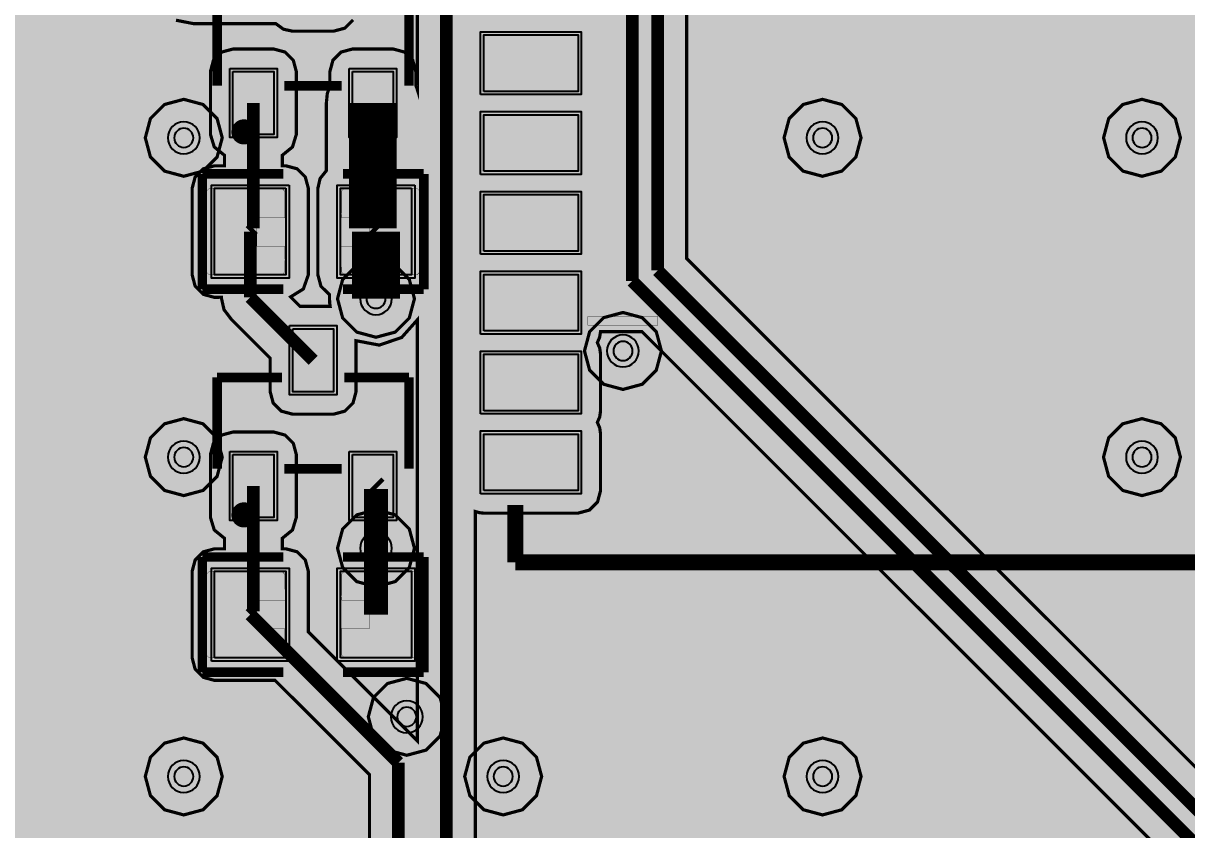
# Model space of a CAD drawing. Header units: millimetres. Extents: x -61 to 56, y -72 to 70.
# Drawn here: x -21.71 to -3.21, y 28.45 to 41.28 of the extents above; entities that cross this region are included whole.
import ezdxf

# ---------------------------------------------------------------- set-up
doc = ezdxf.new("R2010")
doc.units = ezdxf.units.MM
doc.header["$MEASUREMENT"] = 0
for name, color, linetype, true_color in [('02GND', 7, 'Continuous', 0x999966), ('03POWER', 7, 'Continuous', 0x008000), ('Bottom-Layer', 7, 'Continuous', 0x0000ff), ('Document-Layer', 7, 'Continuous', 0xffffff), ('Hole-Layer', 7, 'Continuous', 0x222222), ('Multi-Layer', 7, 'Continuous', 0xc0c0c0), ('Top-Layer', 7, 'Continuous', 0xff0000), ('Top-Paste-Mask-Layer', 7, 'Continuous', 0x808080), ('Top-Silkscreen-Layer', 7, 'Continuous', 0xffcc00), ('Top-Solder-Mask-Layer', 7, 'Continuous', 0x800080)]:
    doc.layers.add(name, color=color, linetype=linetype, true_color=true_color)

msp = doc.modelspace()

# ---------------------------------------------------------------- hatches: boundary and pattern name
at = {"layer": '02GND'}
for points in [[(-49.642, 52.153), (49.642, 52.153), (49.642, -62.142), (-49.642, -62.142)], [(-16.717, 36.898), (-16.635, 36.592), (-16.411, 36.367), (-16.105, 36.285), (-15.799, 36.367), (-15.575, 36.592), (-15.493, 36.898), (-15.575, 37.204), (-15.799, 37.428), (-16.105, 37.51), (-16.411, 37.428), (-16.635, 37.204)]]:
    msp.add_hatch(color=256, dxfattribs=at).paths.add_polyline_path(points)
at = {"layer": '03POWER'}
for points in [[(48.499, -56.042), (48.581, -56.348), (48.806, -56.572), (49.112, -56.654), (49.418, -56.571), (49.642, -56.346), (49.642, -62.142), (44.192, -62.142), (44.393, -61.957), (44.493, -61.703), (44.472, -61.43), (45.189, -61.704), (45.95, -61.804), (46.713, -61.727), (47.438, -61.475), (48.085, -61.064), (48.62, -60.514), (49.014, -59.855), (49.245, -59.123), (49.302, -58.358), (49.18, -57.601), (48.887, -56.892), (48.438, -56.269), (47.858, -55.767), (47.177, -55.412), (46.434, -55.224), (45.666, -55.212), (44.917, -55.378), (44.226, -55.712), (43.631, -56.196), (43.164, -56.805), (42.849, -57.504), (42.704, -58.258), (42.737, -59.024), (42.946, -59.763), (43.32, -60.433), (43.838, -60.999), (-43.362, -60.999), (-43.621, -61.056), (-43.831, -61.218), (-43.953, -61.453), (-43.964, -61.718), (-43.863, -61.963), (-43.667, -62.142), (-49.642, -62.142), (-49.642, -56.582), (-49.433, -56.797), (-49.148, -56.888), (-48.853, -56.832), (-49.162, -57.541), (-49.298, -58.303), (-49.253, -59.075), (-49.03, -59.816), (-48.641, -60.484), (-48.107, -61.044), (-47.458, -61.464), (-46.728, -61.722), (-45.959, -61.803), (-45.192, -61.703), (-44.469, -61.428), (-43.83, -60.992), (-43.31, -60.419), (-42.937, -59.741), (-42.732, -58.995), (-42.707, -58.222), (-42.861, -57.464), (-43.188, -56.763), (-43.668, -56.157), (-44.277, -55.679), (-44.979, -55.356), (-45.738, -55.205), (-46.511, -55.234), (-47.256, -55.443), (-47.932, -55.818), (-48.502, -56.341), (-48.5, -56.309), (-48.499, -56.277), (-48.499, 51.315), (-19.403, 51.315), (-19.629, 51.144), (-19.755, 50.889), (-19.751, 50.604), (-19.619, 50.352), (-19.388, 50.187), (-19.658, 49.977), (-19.773, 49.655), (-19.698, 49.322), (-19.455, 49.081), (-19.684, 48.858), (-19.769, 48.551), (-19.689, 48.242), (-19.463, 48.016), (-19.155, 47.934), (-18.847, 48.018), (-18.624, 48.246), (-18.545, 48.556), (-18.633, 48.863), (-18.864, 49.083), (-18.625, 49.324), (-18.551, 49.655), (-18.665, 49.975), (-18.931, 50.185), (-18.698, 50.349), (-18.565, 50.601), (-18.56, 50.887), (-18.685, 51.143), (-18.912, 51.315), (48.426, 51.315), (48.499, 51.242)], [(-19.774, 39.458), (-19.692, 39.152), (-19.468, 38.928), (-19.162, 38.846), (-18.856, 38.928), (-18.632, 39.152), (-18.55, 39.458), (-18.632, 39.764), (-18.856, 39.988), (-19.162, 40.07), (-19.468, 39.988), (-19.692, 39.764)], [(-9.614, 39.458), (-9.532, 39.152), (-9.308, 38.928), (-9.002, 38.846), (-8.696, 38.928), (-8.472, 39.152), (-8.39, 39.458), (-8.472, 39.764), (-8.696, 39.988), (-9.002, 40.07), (-9.308, 39.988), (-9.532, 39.764)], [(-4.534, 39.458), (-4.452, 39.152), (-4.228, 38.928), (-3.922, 38.846), (-3.616, 38.928), (-3.392, 39.152), (-3.31, 39.458), (-3.392, 39.764), (-3.616, 39.988), (-3.922, 40.07), (-4.228, 39.988), (-4.452, 39.764)], [(-12.789, 36.067), (-12.707, 35.761), (-12.483, 35.537), (-12.177, 35.455), (-11.871, 35.537), (-11.647, 35.761), (-11.565, 36.067), (-11.647, 36.373), (-11.871, 36.597), (-12.177, 36.679), (-12.483, 36.597), (-12.707, 36.373)], [(-19.774, 34.378), (-19.692, 34.072), (-19.468, 33.848), (-19.162, 33.766), (-18.856, 33.848), (-18.632, 34.072), (-18.55, 34.378), (-18.632, 34.684), (-18.856, 34.908), (-19.162, 34.99), (-19.468, 34.908), (-19.692, 34.684)], [(-4.534, 34.378), (-4.452, 34.072), (-4.228, 33.848), (-3.922, 33.766), (-3.616, 33.848), (-3.392, 34.072), (-3.31, 34.378), (-3.392, 34.684), (-3.616, 34.908), (-3.922, 34.99), (-4.228, 34.908), (-4.452, 34.684)], [(-16.717, 32.928), (-16.635, 32.622), (-16.411, 32.398), (-16.105, 32.316), (-15.799, 32.398), (-15.575, 32.622), (-15.493, 32.928), (-15.575, 33.235), (-15.799, 33.459), (-16.105, 33.541), (-16.411, 33.459), (-16.635, 33.235)], [(-16.227, 30.247), (-16.145, 29.941), (-15.921, 29.717), (-15.615, 29.635), (-15.309, 29.717), (-15.085, 29.941), (-15.003, 30.247), (-15.085, 30.553), (-15.309, 30.777), (-15.615, 30.859), (-15.921, 30.777), (-16.145, 30.553)], [(-19.774, 29.298), (-19.692, 28.992), (-19.468, 28.768), (-19.162, 28.686), (-18.856, 28.768), (-18.632, 28.992), (-18.55, 29.298), (-18.632, 29.604), (-18.856, 29.828), (-19.162, 29.91), (-19.468, 29.828), (-19.692, 29.604)], [(-14.694, 29.298), (-14.612, 28.992), (-14.388, 28.768), (-14.082, 28.686), (-13.776, 28.768), (-13.552, 28.992), (-13.47, 29.298), (-13.552, 29.604), (-13.776, 29.828), (-14.082, 29.91), (-14.388, 29.828), (-14.612, 29.604)], [(-9.614, 29.298), (-9.532, 28.992), (-9.308, 28.768), (-9.002, 28.686), (-8.696, 28.768), (-8.472, 28.992), (-8.39, 29.298), (-8.472, 29.604), (-8.696, 29.828), (-9.002, 29.91), (-9.308, 29.828), (-9.532, 29.604)]]:
    msp.add_hatch(color=256, dxfattribs=at).paths.add_polyline_path(points)
at = {"layer": 'Bottom-Layer'}
for points in [[(-49.642, -62.142), (-49.642, 52.153), (49.642, 52.153), (49.642, -62.142)], [(-16.717, 36.898), (-16.635, 36.592), (-16.411, 36.367), (-16.105, 36.285), (-15.799, 36.367), (-15.575, 36.592), (-15.493, 36.898), (-15.575, 37.204), (-15.799, 37.428), (-16.105, 37.51), (-16.411, 37.428), (-16.635, 37.204)]]:
    msp.add_hatch(color=256, dxfattribs=at).paths.add_polyline_path(points)
at = {"layer": 'Top-Layer'}
for points in [[(-49.642, -62.142), (-49.642, 52.153), (49.642, 52.153), (49.642, -62.142)], [(-10.076, -1.599), (-9.847, -1.77), (-9.566, -1.819), (-9.293, -1.734), (-9.293, -1.786), (-9.424, -2.031), (-9.434, -2.308), (-9.32, -2.561), (-9.611, -2.639), (-9.829, -2.847), (-9.922, -3.134), (-11.2, -4.412), (-41.233, -4.412), (-41.408, -4.447), (-41.558, -4.546), (-43.465, -6.453), (-44.427, -6.453), (-44.606, -6.501), (-44.738, -6.632), (-44.785, -6.812), (-44.785, -7.774), (-44.933, -7.921), (-45.044, -7.682), (-45.29, -7.584), (-45.535, -7.584), (-45.535, -7.443), (-45.429, -7.443), (-45.25, -7.395), (-45.119, -7.264), (-45.071, -7.085), (-45.071, -5.708), (-45.119, -5.528), (-45.25, -5.397), (-45.429, -5.349), (-46.561, -5.349), (-46.74, -5.397), (-46.872, -5.528), (-46.92, -5.708), (-46.92, -7.085), (-46.872, -7.264), (-46.74, -7.395), (-46.561, -7.443), (-46.455, -7.443), (-46.455, -7.584), (-46.7, -7.584), (-46.879, -7.632), (-47.01, -7.763), (-47.058, -7.942), (-47.058, -9.292), (-47.01, -9.471), (-46.879, -9.602), (-46.7, -9.65), (-45.29, -9.65), (-45.111, -9.602), (-44.98, -9.471), (-44.932, -9.292), (-44.932, -9.074), (-44.781, -9.032), (-44.653, -8.942), (-44.258, -8.547), (-43.295, -8.547), (-43.116, -8.499), (-42.985, -8.368), (-42.937, -8.189), (-42.937, -7.226), (-42.785, -7.075), (-42.785, -8.189), (-42.738, -8.368), (-42.606, -8.499), (-42.427, -8.547), (-41.295, -8.547), (-41.116, -8.499), (-40.985, -8.368), (-40.937, -8.189), (-40.937, -8.111), (-40.612, -8.044), (-40.369, -7.819), (-40.28, -7.5), (-40.369, -7.181), (-40.612, -6.956), (-40.937, -6.89), (-40.937, -6.812), (-40.985, -6.632), (-41.116, -6.501), (-41.295, -6.453), (-42.164, -6.453), (-41.042, -5.331), (-37.481, -5.331), (-37.557, -5.447), (-37.584, -5.582), (-37.584, -6.982), (-37.536, -7.161), (-37.405, -7.292), (-37.226, -7.34), (-36.226, -7.34), (-36.047, -7.292), (-35.916, -7.161), (-35.868, -6.982), (-35.868, -6.767), (-35.538, -6.767), (-35.538, -6.985), (-35.49, -7.164), (-35.359, -7.295), (-35.18, -7.343), (-34.048, -7.343), (-33.98, -7.336), (-33.915, -7.317), (-33.313, -7.317), (-33.248, -7.336), (-33.18, -7.343), (-32.048, -7.343), (-31.869, -7.295), (-31.738, -7.164), (-31.69, -6.985), (-31.69, -6.781), (-10.417, -6.781), (-10.231, -6.744), (-10.074, -6.639), (-7.42, -3.985), (-7.315, -3.828), (-7.278, -3.642), (-7.278, 3.726), (-7.162, 3.983), (-7.173, 4.265), (-7.31, 4.512), (-7.543, 4.671), (-7.823, 4.709), (-8.089, 4.617), (-8.287, 4.416), (-8.373, 4.147), (-8.373, 14.463), (-8.408, 14.639), (-8.508, 14.788), (-14.526, 20.806), (-14.526, 33.513), (-14.46, 33.494), (-14.391, 33.487), (-12.891, 33.487), (-12.712, 33.535), (-12.581, 33.666), (-12.533, 33.845), (-12.533, 34.745), (-12.546, 34.841), (-12.584, 34.93), (-12.546, 35.019), (-12.533, 35.115), (-12.533, 36.015), (-12.546, 36.111), (-12.584, 36.2), (-12.548, 36.284), (-12.533, 36.374), (-11.874, 36.374), (5.225, 19.275), (5.225, -1.123), (5.092, -1.375), (5.087, -1.66), (5.211, -1.916), (5.438, -2.088), (5.718, -2.138), (5.991, -2.057), (6.198, -1.861), (6.293, -1.593), (6.605, -1.571), (6.865, -1.399), (7.007, -1.12), (6.992, -0.808), (6.826, -0.544), (6.551, -0.396), (6.551, 10.449), (6.813, 10.37), (7.083, 10.413), (7.083, -4.181), (6.942, -4.465), (6.963, -4.781), (7.138, -5.045), (7.421, -5.186), (7.737, -5.166), (6.906, -5.997), (6.807, -6.146), (6.772, -6.322), (6.772, -10.718), (6.807, -10.894), (6.906, -11.043), (18.475, -22.612), (18.475, -23.956), (18.434, -23.956), (18.255, -24.004), (18.124, -24.135), (18.076, -24.314), (18.076, -25.714), (18.124, -25.893), (18.255, -26.024), (18.434, -26.072), (19.342, -26.072), (19.546, -26.275), (18.434, -26.275), (18.255, -26.323), (18.124, -26.454), (18.076, -26.634), (18.076, -28.011), (18.087, -28.098), (18.119, -28.181), (17.881, -28.181), (17.913, -28.098), (17.924, -28.011), (17.924, -26.634), (17.876, -26.454), (17.745, -26.323), (17.566, -26.275), (17.382, -26.275), (17.382, -26.069), (17.604, -25.949), (17.692, -25.714), (17.692, -24.314), (17.644, -24.135), (17.513, -24.004), (17.334, -23.956), (16.334, -23.956), (16.155, -24.004), (16.024, -24.135), (15.976, -24.314), (15.976, -25.714), (16.064, -25.949), (16.285, -26.069), (16.285, -26.308), (16.133, -26.44), (16.076, -26.634), (16.076, -28.011), (16.087, -28.098), (16.119, -28.181), (15.425, -28.181), (14.827, -27.583), (14.827, -25.88), (14.89, -25.579), (14.799, -25.285), (14.576, -25.073), (14.279, -24.996), (13.981, -25.073), (13.759, -25.285), (13.667, -25.579), (13.73, -25.88), (13.73, -27.811), (13.772, -28.021), (13.891, -28.199), (14.81, -29.118), (14.988, -29.237), (15.198, -29.278), (18.642, -29.278), (18.852, -29.237), (19.03, -29.118), (19.388, -28.76), (19.507, -28.582), (19.549, -28.372), (19.549, -28.369), (19.566, -28.369), (19.745, -28.321), (19.876, -28.19), (19.924, -28.011), (19.924, -26.654), (20.347, -27.077), (20.347, -28.835), (18.13, -31.052), (14.6, -31.052), (14.424, -31.087), (14.275, -31.187), (13.572, -31.89), (13.472, -32.039), (13.437, -32.215), (13.437, -34.448), (13.465, -34.605), (13.544, -34.743), (13.437, -34.936), (13.399, -35.153), (13.399, -36.365), (13.474, -36.67), (13.683, -36.904), (13.977, -37.013), (14.287, -36.973), (14.544, -36.793), (14.686, -36.514), (14.829, -36.793), (15.085, -36.973), (15.396, -37.013), (15.69, -36.904), (15.898, -36.67), (15.973, -36.365), (15.973, -36.146), (16.052, -35.96), (16.079, -35.759), (16.079, -33.858), (16.068, -33.727), (16.034, -33.599), (16.034, -32.832), (15.947, -32.598), (15.728, -32.478), (15.66, -32.203), (15.496, -31.972), (17.785, -31.972), (17.771, -31.985), (17.672, -32.134), (17.637, -32.31), (17.637, -34.209), (17.536, -34.309), (17.437, -34.458), (17.402, -34.634), (17.402, -34.691), (17.259, -34.903), (17.209, -35.153), (17.209, -36.365), (17.297, -36.692), (17.535, -36.93), (17.861, -37.018), (18.187, -36.93), (18.426, -36.692), (18.513, -36.365), (18.513, -35.732), (18.72, -35.588), (18.794, -35.347), (18.705, -35.112), (18.49, -34.98), (18.447, -34.866), (18.383, -34.763), (18.421, -34.724), (18.521, -34.575), (18.556, -34.399), (18.556, -32.501), (21.538, -29.518), (21.638, -29.369), (21.673, -29.193), (21.673, -26.718), (21.638, -26.542), (21.538, -26.393), (20.148, -25.002), (20.148, -24.209), (20.113, -24.033), (20.013, -23.884), (19.8, -23.672), (19.8, -22.253), (19.765, -22.077), (19.666, -21.928), (8.098, -10.359), (8.098, -6.681), (11.002, -3.776), (11.187, -3.954), (11.436, -4.019), (12.636, -4.019), (12.889, -3.952), (13.075, -3.767), (13.144, -3.515), (13.078, -3.261), (13.144, -3.011), (13.078, -2.761), (13.144, -2.511), (13.078, -2.261), (13.144, -2.011), (13.078, -1.761), (13.144, -1.511), (13.078, -1.261), (13.138, -1.089), (13.133, -0.906), (13.468, -0.896), (13.747, -0.712), (13.888, -0.408), (13.847, -0.075), (13.638, 0.186), (13.322, 0.298), (13.306, 0.314), (13.229, 0.376), (13.14, 0.421), (13.135, 0.585), (13.078, 0.739), (13.144, 0.989), (13.078, 1.239), (13.144, 1.489), (13.078, 1.739), (13.132, 1.879), (13.143, 2.029), (14.409, 2.029), (15.532, 0.906), (15.6, 0.662), (15.761, 0.467), (15.987, 0.353), (16.24, 0.341), (16.477, 0.432), (16.656, 0.612), (16.877, 0.407), (17.169, 0.333), (17.461, 0.407), (17.682, 0.612), (17.83, 0.454), (18.023, 0.358), (17.685, 0.02), (17.585, -0.129), (17.55, -0.305), (17.55, -2.769), (17.405, -3.083), (17.452, -3.425), (17.678, -3.687), (18.01, -3.785), (18.342, -3.687), (18.568, -3.425), (18.616, -3.083), (18.47, -2.769), (18.47, -2.713), (18.708, -2.685), (18.918, -2.567), (19.065, -2.377), (19.128, -2.145), (19.098, -1.907), (18.977, -1.699), (18.977, -1.363), (19.164, -1.49), (19.385, -1.542), (20.364, -2.521), (20.295, -2.58), (20.236, -2.649), (20.021, -2.467), (19.748, -2.4), (19.473, -2.463), (19.255, -2.642), (19.141, -2.9), (19.155, -3.181), (19.293, -3.427), (19.526, -3.585), (19.526, -3.733), (19.198, -3.666), (18.884, -3.781), (18.677, -4.044), (18.64, -4.377), (18.356, -4.37), (18.113, -4.517), (17.986, -4.771), (17.889, -4.551), (17.702, -4.401), (17.467, -4.353), (17.236, -4.419), (17.169, -4.387), (17.098, -4.366), (17.011, -4.066), (16.788, -3.848), (16.486, -3.769), (16.185, -3.848), (15.961, -4.066), (15.874, -4.366), (15.803, -4.387), (15.736, -4.419), (15.486, -4.353), (15.236, -4.419), (14.986, -4.353), (14.736, -4.419), (14.486, -4.353), (14.236, -4.419), (13.983, -4.353), (13.73, -4.422), (13.545, -4.608), (13.478, -4.861), (13.478, -6.052), (13.401, -6.093), (13.334, -6.149), (13.144, -6.339), (12.061, -6.339), (11.993, -6.346), (11.928, -6.365), (11.832, -6.365), (11.758, -6.395), (11.728, -6.469), (11.728, -6.528), (11.599, -6.412), (11.431, -6.369), (10.081, -6.369), (9.901, -6.417), (9.77, -6.549), (9.722, -6.728), (9.722, -8.138), (9.77, -8.317), (9.901, -8.448), (10.081, -8.496), (11.431, -8.496), (11.599, -8.454), (11.728, -8.337), (11.728, -9.115), (11.709, -9.18), (11.702, -9.248), (11.702, -10.298), (11.709, -10.365), (11.728, -10.43), (11.728, -10.526), (11.758, -10.6), (11.832, -10.63), (11.928, -10.63), (11.993, -10.649), (12.061, -10.656), (13.761, -10.656), (13.828, -10.649), (13.893, -10.63), (13.989, -10.63), (14.063, -10.6), (14.093, -10.526), (14.093, -10.43), (14.112, -10.365), (14.119, -10.298), (14.119, -9.961), (14.439, -9.641), (14.538, -9.492), (14.573, -9.316), (14.573, -8.59), (14.667, -8.496), (15.755, -8.496), (15.84, -8.486), (15.92, -8.456), (16.002, -8.488), (16.089, -8.498), (17.754, -8.498), (17.805, -8.495), (17.856, -8.484), (17.997, -8.409), (18.092, -8.28), (18.224, -8.437), (18.421, -8.496), (19.771, -8.496), (19.95, -8.448), (20.081, -8.317), (20.129, -8.138), (20.129, -7.893), (20.192, -7.893), (20.192, -8.326), (20.228, -8.483), (20.33, -8.608), (20.33, -10.755), (20.36, -10.828), (20.434, -10.859), (22.118, -10.859), (22.183, -10.878), (22.25, -10.884), (23.45, -10.884), (23.517, -10.878), (23.582, -10.859), (23.791, -10.859), (23.865, -10.828), (23.895, -10.755), (23.895, -10.325), (24.026, -10.45), (24.2, -10.496), (25.55, -10.496), (25.729, -10.448), (25.861, -10.317), (25.909, -10.138), (25.909, -8.728), (25.861, -8.549), (25.729, -8.417), (25.55, -8.369), (24.462, -8.369), (24.407, -8.314), (24.407, -6.921), (24.372, -6.745), (24.272, -6.596), (24, -6.325), (23.851, -6.225), (23.675, -6.19), (21.978, -6.19), (21.99, -6.126), (21.994, -6.061), (21.994, -5.96), (22.306, -6.072), (22.63, -6.005), (22.872, -5.78), (22.961, -5.461), (22.872, -5.143), (22.63, -4.917), (22.306, -4.851), (21.994, -4.962), (21.994, -4.861), (21.946, -4.645), (21.81, -4.469), (21.839, -4.231), (21.775, -3.999), (21.626, -3.81), (21.416, -3.693), (21.177, -3.666), (20.946, -3.733), (20.946, -3.585), (21.098, -3.501), (21.22, -3.377), (21.679, -3.836), (21.828, -3.936), (22.004, -3.971), (22.62, -3.971), (22.725, -4.007), (22.836, -4.019), (24.036, -4.019), (24.289, -3.952), (24.475, -3.767), (24.544, -3.515), (24.478, -3.261), (24.544, -3.011), (24.478, -2.761), (24.544, -2.511), (24.478, -2.261), (24.532, -2.121), (24.543, -1.971), (31.482, -1.971), (31.658, -1.936), (31.807, -1.836), (32.544, -1.099), (32.803, -1.023), (33.004, -0.843), (33.108, -0.594), (33.095, -0.324), (32.967, -0.087), (32.749, 0.073), (32.834, 0.158), (32.934, 0.307), (32.969, 0.483), (32.969, 3.59), (33.045, 3.674), (33.105, 3.769), (33.105, 1.337), (33.132, 1.2), (33.21, 1.083), (33.297, 0.997), (33.413, 0.919), (33.55, 0.892), (35.264, 0.892), (35.401, 0.919), (35.517, 0.997), (35.626, 1.106), (35.704, 1.222), (35.731, 1.359), (35.731, 5.826), (35.704, 5.963), (35.626, 6.079), (35.43, 6.275), (35.314, 6.353), (35.177, 6.38), (33.653, 6.38), (33.516, 6.353), (33.399, 6.275), (33.21, 6.086), (33.163, 6.029), (33.13, 5.963), (32.938, 6.22), (32.65, 6.36), (32.329, 6.351), (32.049, 6.194), (31.874, 5.925), (31.705, 6.187), (31.437, 6.345), (31.126, 6.365), (30.839, 6.243), (30.638, 6.005), (30.566, 5.702), (30.566, 4.082), (30.622, 3.814), (30.779, 3.59), (30.779, 1.283), (29.945, 0.449), (29.144, 0.449), (29.225, 0.775), (29.121, 1.095), (28.864, 1.312), (28.531, 1.36), (28.223, 1.226), (28.033, 0.948), (24.543, 0.948), (24.532, 1.098), (24.478, 1.239), (24.544, 1.489), (24.478, 1.739), (24.544, 1.989), (24.478, 2.239), (24.544, 2.489), (24.478, 2.739), (24.544, 2.989), (24.478, 3.239), (24.544, 3.489), (24.478, 3.739), (24.544, 3.992), (24.475, 4.245), (24.289, 4.43), (24.036, 4.497), (22.836, 4.497), (22.725, 4.485), (22.62, 4.449), (21.971, 4.449), (21.885, 4.535), (21.844, 4.718), (21.75, 4.881), (21.929, 5.066), (21.994, 5.315), (21.994, 6.515), (21.982, 6.626), (21.946, 6.732), (21.946, 12.974), (22.056, 13.084), (23.019, 13.084), (23.257, 13.175), (23.374, 13.402), (23.448, 13.396), (23.522, 13.399), (23.64, 13.174), (23.878, 13.084), (25.255, 13.084), (25.434, 13.132), (25.565, 13.263), (25.613, 13.442), (25.613, 14.574), (25.565, 14.753), (25.434, 14.884), (25.255, 14.932), (23.878, 14.932), (23.64, 14.842), (23.522, 14.617), (23.448, 14.62), (23.374, 14.614), (23.257, 14.841), (23.019, 14.932), (21.642, 14.932), (21.508, 14.907), (21.394, 14.833), (20.952, 14.833), (20.739, 14.975), (20.489, 15.025), (19.277, 15.025), (18.973, 14.95), (18.739, 14.741), (18.629, 14.448), (18.669, 14.137), (18.849, 13.881), (19.128, 13.738), (18.849, 13.595), (18.669, 13.339), (18.629, 13.028), (18.739, 12.735), (18.973, 12.526), (19.277, 12.451), (19.885, 12.451), (20.05, 12.286), (20.122, 12.035), (20.291, 11.838), (20.526, 11.728), (20.526, 7.717), (20.372, 7.905), (20.158, 8.018), (19.916, 8.039), (19.685, 7.964), (19.501, 7.806), (19.393, 7.588), (19.356, 7.647), (19.311, 7.699), (18.97, 8.04), (18.874, 8.332), (18.649, 8.54), (18.35, 8.613), (18.054, 8.532), (17.835, 8.317), (17.747, 8.023), (17.814, 7.723), (18.018, 7.493), (17.901, 7.391), (17.814, 7.263), (17.762, 7.118), (17.747, 6.964), (17.742, 6.961), (17.736, 6.958), (17.486, 7.023), (17.236, 6.958), (16.986, 7.023), (16.736, 6.958), (16.486, 7.023), (16.236, 6.958), (16.096, 7.011), (15.946, 7.022), (15.946, 8.439), (15.911, 8.615), (15.811, 8.764), (14.334, 10.241), (14.185, 10.341), (14.009, 10.376), (13.845, 10.376), (13.614, 10.503), (13.35, 10.521), (13.104, 10.427), (12.92, 10.237), (11.548, 10.237), (11.373, 10.192), (11.243, 10.068), (11.19, 9.896), (10.905, 9.918), (10.641, 9.808), (10.456, 9.591), (10.389, 9.313), (10.456, 9.035), (10.641, 8.818), (10.905, 8.709), (11.19, 8.731), (11.243, 8.558), (11.373, 8.434), (11.548, 8.389), (12.925, 8.389), (13.104, 8.437), (13.235, 8.568), (13.283, 8.747), (13.283, 8.853), (13.477, 8.853), (14.526, 7.804), (14.526, 7.022), (14.376, 7.011), (14.236, 6.958), (13.983, 7.023), (13.73, 6.954), (13.545, 6.768), (13.478, 6.515), (13.478, 5.315), (13.545, 5.062), (13.73, 4.876), (13.983, 4.807), (14.236, 4.873), (14.486, 4.807), (14.736, 4.873), (14.986, 4.807), (15.236, 4.873), (15.486, 4.807), (15.736, 4.873), (15.986, 4.807), (16.236, 4.873), (16.445, 4.809), (16.662, 4.838), (16.558, 4.538), (16.619, 4.226), (16.828, 3.987), (17.129, 3.885), (19.339, 1.675), (18.783, 1.118), (18.666, 1.336), (18.473, 1.491), (18.234, 1.556), (15.977, 3.814), (15.828, 3.913), (15.652, 3.948), (13.143, 3.948), (13.089, 4.219), (12.902, 4.422), (12.636, 4.497), (11.436, 4.497), (11.183, 4.43), (10.997, 4.245), (10.928, 3.992), (10.994, 3.739), (10.928, 3.489), (10.994, 3.239), (10.928, 2.989), (10.994, 2.739), (10.928, 2.489), (10.994, 2.239), (10.928, 1.989), (10.994, 1.739), (10.928, 1.489), (10.994, 1.239), (10.928, 0.989), (10.994, 0.739), (10.928, 0.489), (10.994, 0.239), (10.938, 0.09), (10.931, -0.069), (10.825, -0.115), (10.733, -0.186), (10.638, -0.281), (10.346, -0.377), (10.138, -0.603), (10.065, -0.902), (9.817, -0.907), (9.592, -1.009), (9.592, 43.545), (9.557, 43.721), (9.457, 43.87), (6.007, 47.32), (5.858, 47.42), (5.682, 47.455), (4.967, 47.455), (4.953, 47.546), (4.916, 47.63), (4.954, 47.719), (4.967, 47.815), (4.967, 48.715), (4.954, 48.811), (4.916, 48.9), (4.954, 48.989), (4.967, 49.085), (4.967, 49.985), (4.919, 50.164), (4.788, 50.295), (4.609, 50.343), (3.109, 50.343), (2.93, 50.295), (2.799, 50.164), (2.751, 49.985), (2.751, 49.085), (2.764, 48.989), (2.802, 48.9), (2.764, 48.811), (2.751, 48.715), (2.751, 47.815), (2.764, 47.719), (2.802, 47.63), (2.764, 47.541), (2.751, 47.445), (2.751, 46.545), (2.764, 46.449), (2.802, 46.36), (2.764, 46.271), (2.751, 46.175), (2.751, 45.275), (2.764, 45.179), (2.802, 45.09), (2.764, 45.001), (2.751, 44.905), (2.751, 44.005), (2.764, 43.909), (2.802, 43.82), (2.764, 43.731), (2.751, 43.635), (2.751, 42.735), (2.764, 42.639), (2.802, 42.55), (2.764, 42.461), (2.751, 42.365), (2.751, 41.465), (2.764, 41.369), (2.802, 41.28), (2.764, 41.191), (2.751, 41.095), (2.751, 40.195), (2.764, 40.099), (2.802, 40.01), (2.764, 39.921), (2.751, 39.825), (2.751, 38.925), (2.764, 38.829), (2.802, 38.74), (2.764, 38.651), (2.751, 38.555), (2.751, 37.655), (2.764, 37.559), (2.802, 37.47), (2.764, 37.381), (2.751, 37.285), (2.751, 36.385), (2.764, 36.289), (2.802, 36.2), (2.764, 36.111), (2.751, 36.015), (2.751, 35.115), (2.764, 35.019), (2.802, 34.93), (2.764, 34.841), (2.751, 34.745), (2.751, 33.845), (2.799, 33.666), (2.93, 33.535), (3.109, 33.487), (3.399, 33.487), (3.399, 24.822), (3.434, 24.646), (3.534, 24.497), (7.083, 20.948), (7.083, 11.548), (6.813, 11.592), (6.551, 11.513), (6.551, 19.633), (6.516, 19.809), (6.416, 19.959), (-11.163, 37.537), (-11.163, 45.671), (-11.198, 45.847), (-11.298, 45.996), (-12.533, 47.232), (-12.533, 47.445), (-12.546, 47.541), (-12.584, 47.63), (-12.546, 47.719), (-12.533, 47.815), (-12.533, 48.715), (-12.546, 48.811), (-12.584, 48.899), (-12.564, 48.937), (-12.55, 48.977), (-12.537, 49.03), (-12.533, 49.085), (-12.533, 49.985), (-12.581, 50.164), (-12.712, 50.295), (-12.891, 50.343), (-14.242, 50.343), (-14.607, 50.708), (-14.607, 50.997), (-14.634, 51.134), (-14.712, 51.251), (-15.145, 51.684), (-15.261, 51.762), (-15.398, 51.789), (-16.813, 51.789), (-16.95, 51.762), (-17.066, 51.684), (-17.075, 51.675), (-17.153, 51.559), (-17.18, 51.422), (-17.18, 48.272), (-17.479, 47.973), (-17.571, 47.89), (-17.654, 47.798), (-18.104, 47.349), (-18.671, 47.349), (-18.85, 47.301), (-18.981, 47.17), (-19.029, 46.991), (-19.029, 46.423), (-19.981, 45.472), (-20.141, 45.232), (-20.197, 44.949), (-20.197, 42.467), (-20.141, 42.184), (-19.981, 41.944), (-19.526, 41.489), (-19.286, 41.329), (-19.003, 41.273), (-17.697, 41.273), (-17.576, 41.185), (-17.43, 41.154), (-16.78, 41.154), (-16.601, 41.202), (-16.47, 41.333), (-16.422, 41.512), (-16.422, 41.73), (-16.366, 42.012), (-16.422, 42.294), (-16.422, 42.512), (-16.47, 42.691), (-16.601, 42.822), (-16.78, 42.87), (-17.43, 42.87), (-17.576, 42.839), (-17.697, 42.751), (-18.697, 42.751), (-18.719, 42.773), (-18.719, 44.643), (-18.106, 45.255), (-17.539, 45.255), (-17.36, 45.303), (-17.229, 45.435), (-17.181, 45.614), (-17.181, 46.181), (-17.029, 46.332), (-17.029, 45.614), (-16.981, 45.435), (-16.85, 45.303), (-16.671, 45.255), (-16.565, 45.255), (-16.565, 45.113), (-16.81, 45.113), (-16.989, 45.065), (-17.12, 44.934), (-17.168, 44.755), (-17.168, 43.405), (-17.12, 43.226), (-16.989, 43.095), (-16.81, 43.047), (-15.722, 43.047), (-15.446, 42.771), (-15.446, 40.22), (-15.458, 40.258), (-15.472, 40.294), (-15.472, 40.512), (-15.52, 40.691), (-15.651, 40.822), (-15.83, 40.87), (-16.48, 40.87), (-16.659, 40.822), (-16.79, 40.691), (-16.838, 40.512), (-16.838, 40.294), (-16.88, 40.156), (-16.894, 40.012), (-16.894, 38.935), (-16.994, 38.81), (-17.029, 38.655), (-17.029, 37.278), (-16.98, 37.095), (-16.844, 36.964), (-16.844, 36.898), (-16.842, 36.837), (-16.834, 36.777), (-17.313, 36.777), (-17.463, 36.927), (-17.26, 37.053), (-17.181, 37.278), (-17.181, 38.655), (-17.229, 38.834), (-17.36, 38.965), (-17.539, 39.013), (-17.595, 39.013), (-17.595, 39.18), (-17.433, 39.312), (-17.372, 39.512), (-17.372, 40.512), (-17.42, 40.691), (-17.551, 40.822), (-17.73, 40.87), (-18.38, 40.87), (-18.559, 40.822), (-18.69, 40.691), (-18.738, 40.512), (-18.738, 39.512), (-18.677, 39.312), (-18.515, 39.18), (-18.515, 39.013), (-18.671, 39.013), (-18.85, 38.965), (-18.981, 38.834), (-19.029, 38.655), (-19.029, 37.278), (-18.981, 37.098), (-18.85, 36.967), (-18.671, 36.919), (-18.565, 36.919), (-18.565, 36.917), (-18.522, 36.724), (-18.402, 36.566), (-17.788, 35.952), (-17.788, 35.419), (-17.74, 35.24), (-17.609, 35.109), (-17.43, 35.061), (-16.78, 35.061), (-16.601, 35.109), (-16.47, 35.24), (-16.422, 35.419), (-16.422, 36.23), (-16.052, 36.16), (-15.696, 36.282), (-15.446, 36.563), (-15.446, 29.864), (-17.181, 31.599), (-17.181, 32.562), (-17.229, 32.741), (-17.36, 32.872), (-17.539, 32.92), (-17.595, 32.92), (-17.595, 33.087), (-17.433, 33.219), (-17.372, 33.419), (-17.372, 34.419), (-17.42, 34.598), (-17.551, 34.729), (-17.73, 34.777), (-18.38, 34.777), (-18.559, 34.729), (-18.69, 34.598), (-18.738, 34.419), (-18.738, 33.419), (-18.677, 33.219), (-18.515, 33.087), (-18.515, 32.92), (-18.671, 32.92), (-18.85, 32.872), (-18.981, 32.741), (-19.029, 32.562), (-19.029, 31.185), (-18.981, 31.005), (-18.85, 30.874), (-18.671, 30.826), (-17.709, 30.826), (-16.208, 29.326), (-16.208, 20.189), (-16.173, 20.013), (-16.073, 19.864), (-10.065, 13.856), (-10.065, -0.804), (-10.199, -1.057), (-10.203, -1.342)], [(-14.391, 40.195), (-14.391, 41.095), (-12.891, 41.095), (-12.891, 40.195)], [(-18.38, 40.512), (-17.73, 40.512), (-17.73, 39.512), (-18.38, 39.512)], [(-16.48, 40.512), (-15.83, 40.512), (-15.83, 39.512), (-16.48, 39.512)], [(-14.391, 38.925), (-14.391, 39.825), (-12.891, 39.825), (-12.891, 38.925)], [(-17.539, 38.655), (-17.539, 37.278), (-18.671, 37.278), (-18.671, 38.655)], [(-15.539, 38.655), (-15.539, 37.278), (-16.671, 37.278), (-16.671, 38.655)], [(-14.391, 37.655), (-14.391, 38.555), (-12.891, 38.555), (-12.891, 37.655)], [(-14.391, 36.385), (-14.391, 37.285), (-12.891, 37.285), (-12.891, 36.385)], [(-17.43, 36.419), (-16.78, 36.419), (-16.78, 35.419), (-17.43, 35.419)], [(-14.391, 35.115), (-14.391, 36.015), (-12.891, 36.015), (-12.891, 35.115)], [(-14.391, 33.845), (-14.391, 34.745), (-12.891, 34.745), (-12.891, 33.845)], [(-18.38, 34.419), (-17.73, 34.419), (-17.73, 33.419), (-18.38, 33.419)], [(-16.48, 34.419), (-15.83, 34.419), (-15.83, 33.419), (-16.48, 33.419)], [(-18.671, 31.185), (-18.671, 32.562), (-17.539, 32.562), (-17.539, 31.185)], [(-16.671, 31.185), (-16.671, 32.562), (-15.539, 32.562), (-15.539, 31.185)]]:
    msp.add_hatch(color=256, dxfattribs=at).paths.add_polyline_path(points)
h = msp.add_hatch(dxfattribs=at)
h.set_pattern_fill('ANSI37', color=256, style=0)
h.set_pattern_definition([(45, (0, 0), (-2.24506, 2.24506), []), (135, (0, 0), (-2.24506, -2.24506), [])])
h.paths.add_polyline_path([(-12.738, 36.478), (-12.738, 36.615), (-11.622, 36.615), (-11.622, 36.478)])
at = {"layer": 'Top-Paste-Mask-Layer'}
for points in [[(-14.391, 40.195), (-14.391, 41.095), (-12.891, 41.095), (-12.891, 40.195)], [(-18.38, 40.512), (-17.73, 40.512), (-17.73, 39.512), (-18.38, 39.512)], [(-16.48, 40.512), (-15.83, 40.512), (-15.83, 39.512), (-16.48, 39.512)], [(-14.391, 38.925), (-14.391, 39.825), (-12.891, 39.825), (-12.891, 38.925)], [(-17.555, 38.606), (-17.555, 38.186), (-18, 38.186), (-18, 37.736), (-17.56, 37.736), (-17.555, 37.326), (-17.605, 37.276), (-18.755, 37.276), (-18.805, 37.326), (-18.805, 38.606), (-18.755, 38.656), (-17.605, 38.656)], [(-17.555, 38.606), (-17.555, 38.186), (-18, 38.186), (-18, 37.736), (-17.56, 37.736), (-17.555, 37.326), (-17.605, 37.276), (-18.755, 37.276), (-18.805, 37.326), (-18.805, 38.606), (-18.755, 38.656), (-17.605, 38.656)], [(-15.405, 38.606), (-15.405, 37.326), (-15.455, 37.276), (-16.605, 37.276), (-16.655, 37.326), (-16.66, 37.736), (-16.21, 37.736), (-16.21, 38.186), (-16.65, 38.186), (-16.655, 38.606), (-16.605, 38.656), (-15.455, 38.656)], [(-15.405, 38.606), (-15.405, 37.326), (-15.455, 37.276), (-16.605, 37.276), (-16.655, 37.326), (-16.66, 37.736), (-16.21, 37.736), (-16.21, 38.186), (-16.65, 38.186), (-16.655, 38.606), (-16.605, 38.656), (-15.455, 38.656)], [(-14.391, 37.655), (-14.391, 38.555), (-12.891, 38.555), (-12.891, 37.655)], [(-14.391, 36.385), (-14.391, 37.285), (-12.891, 37.285), (-12.891, 36.385)], [(-17.43, 36.419), (-16.78, 36.419), (-16.78, 35.419), (-17.43, 35.419)], [(-14.391, 35.115), (-14.391, 36.015), (-12.891, 36.015), (-12.891, 35.115)], [(-14.391, 33.845), (-14.391, 34.745), (-12.891, 34.745), (-12.891, 33.845)], [(-18.38, 34.419), (-17.73, 34.419), (-17.73, 33.419), (-18.38, 33.419)], [(-16.48, 34.419), (-15.83, 34.419), (-15.83, 33.419), (-16.48, 33.419)], [(-18.805, 31.233), (-18.805, 32.513), (-18.755, 32.563), (-17.605, 32.563), (-17.555, 32.513), (-17.55, 32.103), (-18, 32.103), (-18, 31.653), (-17.56, 31.653), (-17.555, 31.233), (-17.605, 31.183), (-18.755, 31.183)], [(-18.805, 31.233), (-18.805, 32.513), (-18.755, 32.563), (-17.605, 32.563), (-17.555, 32.513), (-17.55, 32.103), (-18, 32.103), (-18, 31.653), (-17.56, 31.653), (-17.555, 31.233), (-17.605, 31.183), (-18.755, 31.183)], [(-16.655, 31.233), (-16.655, 31.653), (-16.21, 31.653), (-16.21, 32.103), (-16.65, 32.103), (-16.655, 32.513), (-16.605, 32.563), (-15.455, 32.563), (-15.405, 32.513), (-15.405, 31.233), (-15.455, 31.183), (-16.605, 31.183)], [(-16.655, 31.233), (-16.655, 31.653), (-16.21, 31.653), (-16.21, 32.103), (-16.65, 32.103), (-16.655, 32.513), (-16.605, 32.563), (-15.455, 32.563), (-15.405, 32.513), (-15.405, 31.233), (-15.455, 31.183), (-16.605, 31.183)]]:
    msp.add_hatch(color=256, dxfattribs=at).paths.add_polyline_path(points)
at = {"layer": 'Top-Solder-Mask-Layer'}
for points in [[(-14.441, 40.145), (-14.441, 41.145), (-12.841, 41.145), (-12.841, 40.145)], [(-18.431, 40.563), (-17.679, 40.563), (-17.679, 39.461), (-18.431, 39.461)], [(-16.531, 40.563), (-15.779, 40.563), (-15.779, 39.461), (-16.531, 39.461)], [(-14.441, 38.875), (-14.441, 39.875), (-12.841, 39.875), (-12.841, 38.875)], [(-17.488, 38.705), (-17.488, 37.227), (-18.722, 37.227), (-18.722, 38.705)], [(-15.488, 38.705), (-15.488, 37.227), (-16.722, 37.227), (-16.722, 38.705)], [(-14.441, 37.605), (-14.441, 38.605), (-12.841, 38.605), (-12.841, 37.605)], [(-14.441, 36.335), (-14.441, 37.335), (-12.841, 37.335), (-12.841, 36.335)], [(-17.481, 36.47), (-16.729, 36.47), (-16.729, 35.368), (-17.481, 35.368)], [(-14.441, 35.065), (-14.441, 36.065), (-12.841, 36.065), (-12.841, 35.065)], [(-14.441, 33.795), (-14.441, 34.795), (-12.841, 34.795), (-12.841, 33.795)], [(-18.431, 34.47), (-17.679, 34.47), (-17.679, 33.368), (-18.431, 33.368)], [(-16.531, 34.47), (-15.779, 34.47), (-15.779, 33.368), (-16.531, 33.368)], [(-18.722, 31.134), (-18.722, 32.612), (-17.488, 32.612), (-17.488, 31.134)], [(-16.722, 31.134), (-16.722, 32.612), (-15.488, 32.612), (-15.488, 31.134)]]:
    msp.add_hatch(color=256, dxfattribs=at).paths.add_polyline_path(points)

# ---------------------------------------------------------------- linework, layer by layer
at = {"layer": '02GND', "const_width": 0.0508}
msp.add_lwpolyline([(-16.717, 36.898), (-16.635, 36.592), (-16.411, 36.367), (-16.105, 36.285), (-15.799, 36.367), (-15.575, 36.592), (-15.493, 36.898), (-15.575, 37.204), (-15.799, 37.428), (-16.105, 37.51), (-16.411, 37.428), (-16.635, 37.204)], close=True, dxfattribs=at)
at = {"layer": '03POWER', "const_width": 0.0508}
for points in [[(-19.774, 39.458), (-19.692, 39.152), (-19.468, 38.928), (-19.162, 38.846), (-18.856, 38.928), (-18.632, 39.152), (-18.55, 39.458), (-18.632, 39.764), (-18.856, 39.988), (-19.162, 40.07), (-19.468, 39.988), (-19.692, 39.764)], [(-9.614, 39.458), (-9.532, 39.152), (-9.308, 38.928), (-9.002, 38.846), (-8.696, 38.928), (-8.472, 39.152), (-8.39, 39.458), (-8.472, 39.764), (-8.696, 39.988), (-9.002, 40.07), (-9.308, 39.988), (-9.532, 39.764)], [(-4.534, 39.458), (-4.452, 39.152), (-4.228, 38.928), (-3.922, 38.846), (-3.616, 38.928), (-3.392, 39.152), (-3.31, 39.458), (-3.392, 39.764), (-3.616, 39.988), (-3.922, 40.07), (-4.228, 39.988), (-4.452, 39.764)], [(-12.789, 36.067), (-12.707, 35.761), (-12.483, 35.537), (-12.177, 35.455), (-11.871, 35.537), (-11.647, 35.761), (-11.565, 36.067), (-11.647, 36.373), (-11.871, 36.597), (-12.177, 36.679), (-12.483, 36.597), (-12.707, 36.373)], [(-19.774, 34.378), (-19.692, 34.072), (-19.468, 33.848), (-19.162, 33.766), (-18.856, 33.848), (-18.632, 34.072), (-18.55, 34.378), (-18.632, 34.684), (-18.856, 34.908), (-19.162, 34.99), (-19.468, 34.908), (-19.692, 34.684)], [(-4.534, 34.378), (-4.452, 34.072), (-4.228, 33.848), (-3.922, 33.766), (-3.616, 33.848), (-3.392, 34.072), (-3.31, 34.378), (-3.392, 34.684), (-3.616, 34.908), (-3.922, 34.99), (-4.228, 34.908), (-4.452, 34.684)], [(-16.717, 32.928), (-16.635, 32.622), (-16.411, 32.398), (-16.105, 32.316), (-15.799, 32.398), (-15.575, 32.622), (-15.493, 32.928), (-15.575, 33.235), (-15.799, 33.459), (-16.105, 33.541), (-16.411, 33.459), (-16.635, 33.235)], [(-16.227, 30.247), (-16.145, 29.941), (-15.921, 29.717), (-15.615, 29.635), (-15.309, 29.717), (-15.085, 29.941), (-15.003, 30.247), (-15.085, 30.553), (-15.309, 30.777), (-15.615, 30.859), (-15.921, 30.777), (-16.145, 30.553)], [(-19.774, 29.298), (-19.692, 28.992), (-19.468, 28.768), (-19.162, 28.686), (-18.856, 28.768), (-18.632, 28.992), (-18.55, 29.298), (-18.632, 29.604), (-18.856, 29.828), (-19.162, 29.91), (-19.468, 29.828), (-19.692, 29.604)], [(-14.694, 29.298), (-14.612, 28.992), (-14.388, 28.768), (-14.082, 28.686), (-13.776, 28.768), (-13.552, 28.992), (-13.47, 29.298), (-13.552, 29.604), (-13.776, 29.828), (-14.082, 29.91), (-14.388, 29.828), (-14.612, 29.604)], [(-9.614, 29.298), (-9.532, 28.992), (-9.308, 28.768), (-9.002, 28.686), (-8.696, 28.768), (-8.472, 28.992), (-8.39, 29.298), (-8.472, 29.604), (-8.696, 29.828), (-9.002, 29.91), (-9.308, 29.828), (-9.532, 29.604)]]:
    msp.add_lwpolyline(points, close=True, dxfattribs=at)
at = {"layer": 'Bottom-Layer', "const_width": 0.0508}
msp.add_lwpolyline([(-16.717, 36.898), (-16.635, 36.592), (-16.411, 36.367), (-16.105, 36.285), (-15.799, 36.367), (-15.575, 36.592), (-15.493, 36.898), (-15.575, 37.204), (-15.799, 37.428), (-16.105, 37.51), (-16.411, 37.428), (-16.635, 37.204)], close=True, dxfattribs=at)
at = {"layer": 'Document-Layer', "const_width": 0.2}
for points in [[(-18.305, 39.552, 1), (-18.105, 39.552, 1)], [(-18.305, 39.552, 1), (-18.105, 39.552, 1)], [(-18.305, 33.459, 1), (-18.105, 33.459, 1)], [(-18.305, 33.459, 1), (-18.105, 33.459, 1)]]:
    msp.add_lwpolyline(points, format="xyb", close=True, dxfattribs=at)
at = {"layer": 'Hole-Layer'}
for points in [[(-19.314, 39.458, 1), (-19.009, 39.458, 1)], [(-19.314, 34.378, 1), (-19.009, 34.378, 1)], [(-19.314, 29.298, 1), (-19.009, 29.298, 1)]]:
    msp.add_lwpolyline(points, format="xyb", close=True, dxfattribs=at)
for points in [[(-9.154, 39.458, 1), (-8.849, 39.458), (-8.849, 39.458, 1), (-9.154, 39.458)], [(-4.074, 39.458, 1), (-3.769, 39.458), (-3.769, 39.458, 1), (-4.074, 39.458)], [(-16.258, 36.898, 1), (-15.953, 36.898), (-15.953, 36.898, 1), (-16.258, 36.898)], [(-12.329, 36.067, 1), (-12.024, 36.067), (-12.024, 36.067, 1), (-12.329, 36.067)], [(-4.074, 34.378, 1), (-3.769, 34.378), (-3.769, 34.378, 1), (-4.074, 34.378)], [(-16.258, 32.928, 1), (-15.953, 32.928), (-15.953, 32.928, 1), (-16.258, 32.928)], [(-15.767, 30.247, 1), (-15.462, 30.247), (-15.462, 30.247, 1), (-15.767, 30.247)], [(-14.234, 29.298, 1), (-13.929, 29.298), (-13.929, 29.298, 1), (-14.234, 29.298)], [(-9.154, 29.298, 1), (-8.849, 29.298), (-8.849, 29.298, 1), (-9.154, 29.298)]]:
    msp.add_lwpolyline(points, format="xyb", dxfattribs=at)
at = {"layer": 'Multi-Layer'}
for points in [[(-19.416, 39.458, 1), (-18.908, 39.458, 1)], [(-9.256, 39.458, 1), (-8.748, 39.458, 1)], [(-4.176, 39.458, 1), (-3.668, 39.458, 1)], [(-16.359, 36.898, 1), (-15.851, 36.898, 1)], [(-12.431, 36.067, 1), (-11.923, 36.067, 1)], [(-19.416, 34.378, 1), (-18.908, 34.378, 1)], [(-4.176, 34.378, 1), (-3.668, 34.378, 1)], [(-16.359, 32.928, 1), (-15.851, 32.928, 1)], [(-15.869, 30.247, 1), (-15.361, 30.247, 1)], [(-19.416, 29.298, 1), (-18.908, 29.298, 1)], [(-14.336, 29.298, 1), (-13.828, 29.298, 1)], [(-9.256, 29.298, 1), (-8.748, 29.298, 1)]]:
    msp.add_lwpolyline(points, format="xyb", close=True, dxfattribs=at)
at = {"layer": 'Top-Layer'}
for points, const_width in [([(-11.623, 45.671), (-11.623, 37.347)], 0.203), ([(6.416, 19.959), (-11.163, 37.537), (-11.163, 45.671)], 0.0508), ([(-12.029, 45.03), (-12.029, 37.179)], 0.203), ([(-14.986, 20.616), (-14.986, 42.961)], 0.203), ([(-15.446, 42.771), (-15.446, 40.22), (-15.458, 40.258), (-15.472, 40.294), (-15.472, 40.512), (-15.52, 40.691), (-15.651, 40.822), (-15.83, 40.87), (-16.48, 40.87), (-16.659, 40.822), (-16.79, 40.691), (-16.838, 40.512), (-16.838, 40.294), (-16.88, 40.156), (-16.894, 40.012), (-16.894, 38.935), (-16.994, 38.81), (-17.029, 38.655), (-17.029, 37.278), (-16.98, 37.095), (-16.844, 36.964), (-16.844, 36.898), (-16.842, 36.837), (-16.834, 36.777), (-17.313, 36.777), (-17.463, 36.927), (-17.26, 37.053), (-17.181, 37.278), (-17.181, 38.655), (-17.229, 38.834), (-17.36, 38.965), (-17.539, 39.013), (-17.595, 39.013), (-17.595, 39.18), (-17.433, 39.312), (-17.372, 39.512), (-17.372, 40.512), (-17.42, 40.691), (-17.551, 40.822), (-17.73, 40.87), (-18.38, 40.87), (-18.559, 40.822), (-18.69, 40.691), (-18.738, 40.512), (-18.738, 39.512), (-18.677, 39.312), (-18.515, 39.18), (-18.515, 39.013), (-18.671, 39.013), (-18.85, 38.965), (-18.981, 38.834), (-19.029, 38.655), (-19.029, 37.278), (-18.981, 37.098), (-18.85, 36.967), (-18.671, 36.919), (-18.565, 36.919), (-18.565, 36.917), (-18.522, 36.724), (-18.402, 36.566), (-17.788, 35.952), (-17.788, 35.419), (-17.74, 35.24), (-17.609, 35.109), (-17.43, 35.061), (-16.78, 35.061), (-16.601, 35.109), (-16.47, 35.24), (-16.422, 35.419), (-16.422, 36.23), (-16.052, 36.16), (-15.696, 36.282), (-15.446, 36.563), (-15.446, 29.864), (-17.181, 31.599), (-17.181, 32.562), (-17.229, 32.741), (-17.36, 32.872), (-17.539, 32.92), (-17.595, 32.92), (-17.595, 33.087), (-17.433, 33.219), (-17.372, 33.419), (-17.372, 34.419), (-17.42, 34.598), (-17.551, 34.729), (-17.73, 34.777), (-18.38, 34.777), (-18.559, 34.729), (-18.69, 34.598), (-18.738, 34.419), (-18.738, 33.419), (-18.677, 33.219), (-18.515, 33.087), (-18.515, 32.92), (-18.671, 32.92), (-18.85, 32.872), (-18.981, 32.741), (-19.029, 32.562), (-19.029, 31.185), (-18.981, 31.005), (-18.85, 30.874), (-18.671, 30.826), (-17.709, 30.826), (-16.208, 29.326), (-16.208, 20.189)], 0.0508), ([(-19.286, 41.329), (-19.003, 41.273), (-17.697, 41.273), (-17.576, 41.185), (-17.43, 41.154), (-16.78, 41.154), (-16.601, 41.202), (-16.47, 41.333)], 0.0508), ([(-16.155, 40.012), (-16.155, 38.016)], 0.762), ([(-18.055, 40.012), (-18.055, 38.016)], 0.203), ([(-16.155, 38.016), (-16.105, 37.966)], 0.762), ([(-16.105, 37.966), (-16.105, 36.898)], 0.762), ([(-18.055, 38.016), (-18.105, 37.966)], 0.203), ([(-18.105, 37.966), (-18.105, 36.919)], 0.203), ([(-11.623, 37.347), (6.091, 19.633)], 0.203), ([(5.684, 19.465), (-12.029, 37.179)], 0.203), ([(-18.105, 36.919), (-17.105, 35.919)], 0.203), ([(-8.508, 14.788), (-14.526, 20.806), (-14.526, 33.513), (-14.46, 33.494), (-14.391, 33.487), (-12.891, 33.487), (-12.712, 33.535), (-12.581, 33.666), (-12.533, 33.845), (-12.533, 34.745), (-12.546, 34.841), (-12.584, 34.93), (-12.546, 35.019), (-12.533, 35.115), (-12.533, 36.015), (-12.546, 36.111), (-12.584, 36.2), (-12.548, 36.284), (-12.533, 36.374), (-11.874, 36.374), (5.225, 19.275)], 0.0508), ([(-16.155, 33.919), (-16.105, 33.869)], 0.381), ([(-16.105, 33.869), (-16.105, 32.928)], 0.381), ([(-18.055, 33.919), (-18.055, 31.923)], 0.203), ([(-16.105, 31.873), (-16.105, 32.928)], 0.381), ([(-18.055, 31.923), (-18.105, 31.873)], 0.203), ([(-18.105, 31.873), (-15.748, 29.516)], 0.203), ([(-15.748, 29.516), (-15.748, 20.189)], 0.203)]:
    msp.add_lwpolyline(points, dxfattribs=dict(at, const_width=const_width))
for points in [[(-14.391, 40.195), (-14.391, 41.095), (-12.891, 41.095), (-12.891, 40.195)], [(-18.38, 40.512), (-17.73, 40.512), (-17.73, 39.512), (-18.38, 39.512)], [(-16.48, 40.512), (-15.83, 40.512), (-15.83, 39.512), (-16.48, 39.512)], [(-14.391, 38.925), (-14.391, 39.825), (-12.891, 39.825), (-12.891, 38.925)], [(-17.539, 38.655), (-17.539, 37.278), (-18.671, 37.278), (-18.671, 38.655)], [(-15.539, 38.655), (-15.539, 37.278), (-16.671, 37.278), (-16.671, 38.655)], [(-14.391, 37.655), (-14.391, 38.555), (-12.891, 38.555), (-12.891, 37.655)], [(-14.391, 36.385), (-14.391, 37.285), (-12.891, 37.285), (-12.891, 36.385)], [(-17.43, 36.419), (-16.78, 36.419), (-16.78, 35.419), (-17.43, 35.419)], [(-14.391, 35.115), (-14.391, 36.015), (-12.891, 36.015), (-12.891, 35.115)], [(-14.391, 33.845), (-14.391, 34.745), (-12.891, 34.745), (-12.891, 33.845)], [(-18.38, 34.419), (-17.73, 34.419), (-17.73, 33.419), (-18.38, 33.419)], [(-16.48, 34.419), (-15.83, 34.419), (-15.83, 33.419), (-16.48, 33.419)], [(-18.671, 31.185), (-18.671, 32.562), (-17.539, 32.562), (-17.539, 31.185)], [(-16.671, 31.185), (-16.671, 32.562), (-15.539, 32.562), (-15.539, 31.185)]]:
    msp.add_lwpolyline(points, close=True, dxfattribs=at)
at = {"layer": 'Top-Layer', "const_width": 0.00508}
msp.add_lwpolyline([(-12.738, 36.478), (-12.738, 36.615), (-11.622, 36.615), (-11.622, 36.478)], close=True, dxfattribs=at)
at = {"layer": 'Top-Paste-Mask-Layer'}
for points in [[(-14.391, 40.195), (-14.391, 41.095), (-12.891, 41.095), (-12.891, 40.195)], [(-18.38, 40.512), (-17.73, 40.512), (-17.73, 39.512), (-18.38, 39.512)], [(-16.48, 40.512), (-15.83, 40.512), (-15.83, 39.512), (-16.48, 39.512)], [(-14.391, 38.925), (-14.391, 39.825), (-12.891, 39.825), (-12.891, 38.925)], [(-14.391, 37.655), (-14.391, 38.555), (-12.891, 38.555), (-12.891, 37.655)], [(-14.391, 36.385), (-14.391, 37.285), (-12.891, 37.285), (-12.891, 36.385)], [(-17.43, 36.419), (-16.78, 36.419), (-16.78, 35.419), (-17.43, 35.419)], [(-14.391, 35.115), (-14.391, 36.015), (-12.891, 36.015), (-12.891, 35.115)], [(-14.391, 33.845), (-14.391, 34.745), (-12.891, 34.745), (-12.891, 33.845)], [(-18.38, 34.419), (-17.73, 34.419), (-17.73, 33.419), (-18.38, 33.419)], [(-16.48, 34.419), (-15.83, 34.419), (-15.83, 33.419), (-16.48, 33.419)]]:
    msp.add_lwpolyline(points, close=True, dxfattribs=at)
at = {"layer": 'Top-Paste-Mask-Layer', "const_width": 0.00508}
for points in [[(-17.555, 38.606), (-17.555, 38.186), (-18, 38.186), (-18, 37.736), (-17.56, 37.736), (-17.555, 37.326), (-17.605, 37.276), (-18.755, 37.276), (-18.805, 37.326), (-18.805, 38.606), (-18.755, 38.656), (-17.605, 38.656)], [(-17.555, 38.606), (-17.555, 38.186), (-18, 38.186), (-18, 37.736), (-17.56, 37.736), (-17.555, 37.326), (-17.605, 37.276), (-18.755, 37.276), (-18.805, 37.326), (-18.805, 38.606), (-18.755, 38.656), (-17.605, 38.656)], [(-15.405, 38.606), (-15.405, 37.326), (-15.455, 37.276), (-16.605, 37.276), (-16.655, 37.326), (-16.66, 37.736), (-16.21, 37.736), (-16.21, 38.186), (-16.65, 38.186), (-16.655, 38.606), (-16.605, 38.656), (-15.455, 38.656)], [(-15.405, 38.606), (-15.405, 37.326), (-15.455, 37.276), (-16.605, 37.276), (-16.655, 37.326), (-16.66, 37.736), (-16.21, 37.736), (-16.21, 38.186), (-16.65, 38.186), (-16.655, 38.606), (-16.605, 38.656), (-15.455, 38.656)], [(-18.805, 31.233), (-18.805, 32.513), (-18.755, 32.563), (-17.605, 32.563), (-17.555, 32.513), (-17.55, 32.103), (-18, 32.103), (-18, 31.653), (-17.56, 31.653), (-17.555, 31.233), (-17.605, 31.183), (-18.755, 31.183)], [(-18.805, 31.233), (-18.805, 32.513), (-18.755, 32.563), (-17.605, 32.563), (-17.555, 32.513), (-17.55, 32.103), (-18, 32.103), (-18, 31.653), (-17.56, 31.653), (-17.555, 31.233), (-17.605, 31.183), (-18.755, 31.183)], [(-16.655, 31.233), (-16.655, 31.653), (-16.21, 31.653), (-16.21, 32.103), (-16.65, 32.103), (-16.655, 32.513), (-16.605, 32.563), (-15.455, 32.563), (-15.405, 32.513), (-15.405, 31.233), (-15.455, 31.183), (-16.605, 31.183)], [(-16.655, 31.233), (-16.655, 31.653), (-16.21, 31.653), (-16.21, 32.103), (-16.65, 32.103), (-16.655, 32.513), (-16.605, 32.563), (-15.455, 32.563), (-15.405, 32.513), (-15.405, 31.233), (-15.455, 31.183), (-16.605, 31.183)]]:
    msp.add_lwpolyline(points, close=True, dxfattribs=at)
at = {"layer": 'Top-Silkscreen-Layer'}
for points, const_width in [([(-18.631, 40.286), (-18.631, 41.738)], 0.152), ([(-18.631, 40.286), (-18.631, 41.738)], 0.152), ([(-15.579, 40.286), (-15.579, 41.738)], 0.152), ([(-15.579, 40.286), (-15.579, 41.738)], 0.152), ([(-16.65, 40.286), (-17.56, 40.286)], 0.152), ([(-16.65, 40.286), (-17.56, 40.286)], 0.152), ([(-17.581, 38.883), (-18.866, 38.883)], 0.152), ([(-18.866, 38.883), (-18.866, 37.049)], 0.152), ([(-17.581, 38.883), (-18.866, 38.883)], 0.152), ([(-18.866, 38.883), (-18.866, 37.049)], 0.152), ([(-16.629, 38.883), (-15.344, 38.883)], 0.152), ([(-16.629, 38.883), (-15.344, 38.883)], 0.152), ([(-15.344, 38.883), (-15.344, 37.049)], 0.152), ([(-15.344, 38.883), (-15.344, 37.049)], 0.152), ([(-18.866, 37.049), (-17.581, 37.049)], 0.152), ([(-18.866, 37.049), (-17.581, 37.049)], 0.152), ([(-15.344, 37.049), (-16.629, 37.049)], 0.152), ([(-15.344, 37.049), (-16.629, 37.049)], 0.152), ([(-18.631, 34.193), (-18.631, 35.645)], 0.152), ([(-18.631, 35.645), (-17.6, 35.645)], 0.152), ([(-18.631, 34.193), (-18.631, 35.645)], 0.152), ([(-18.631, 35.645), (-17.6, 35.645)], 0.152), ([(-15.579, 35.645), (-16.61, 35.645)], 0.152), ([(-15.579, 35.645), (-16.61, 35.645)], 0.152), ([(-15.579, 34.193), (-15.579, 35.645)], 0.152), ([(-15.579, 34.193), (-15.579, 35.645)], 0.152), ([(-16.65, 34.193), (-17.56, 34.193)], 0.152), ([(-16.65, 34.193), (-17.56, 34.193)], 0.152), ([(-13.891, 33.614), (-13.891, 32.705)], 0.254), ([(-13.891, 33.614), (-13.891, 32.705)], 0.254), ([(-18.866, 30.956), (-18.866, 32.79)], 0.152), ([(-18.866, 32.79), (-17.581, 32.79)], 0.152), ([(-18.866, 30.956), (-18.866, 32.79)], 0.152), ([(-18.866, 32.79), (-17.581, 32.79)], 0.152), ([(-15.344, 32.79), (-16.629, 32.79)], 0.152), ([(-15.344, 32.79), (-16.629, 32.79)], 0.152), ([(-15.344, 30.956), (-15.344, 32.79)], 0.152), ([(-15.344, 30.956), (-15.344, 32.79)], 0.152), ([(4.109, 32.705), (-13.891, 32.705)], 0.254), ([(4.109, 32.705), (-13.891, 32.705)], 0.254), ([(-17.581, 30.956), (-18.866, 30.956)], 0.152), ([(-17.581, 30.956), (-18.866, 30.956)], 0.152), ([(-16.629, 30.956), (-15.344, 30.956)], 0.152), ([(-16.629, 30.956), (-15.344, 30.956)], 0.152)]:
    msp.add_lwpolyline(points, dxfattribs=dict(at, const_width=const_width))
at = {"layer": 'Top-Solder-Mask-Layer'}
for points in [[(-14.441, 40.145), (-14.441, 41.145), (-12.841, 41.145), (-12.841, 40.145)], [(-18.431, 40.563), (-17.679, 40.563), (-17.679, 39.461), (-18.431, 39.461)], [(-16.531, 40.563), (-15.779, 40.563), (-15.779, 39.461), (-16.531, 39.461)], [(-14.441, 38.875), (-14.441, 39.875), (-12.841, 39.875), (-12.841, 38.875)], [(-17.488, 38.705), (-17.488, 37.227), (-18.722, 37.227), (-18.722, 38.705)], [(-15.488, 38.705), (-15.488, 37.227), (-16.722, 37.227), (-16.722, 38.705)], [(-14.441, 37.605), (-14.441, 38.605), (-12.841, 38.605), (-12.841, 37.605)], [(-14.441, 36.335), (-14.441, 37.335), (-12.841, 37.335), (-12.841, 36.335)], [(-17.481, 36.47), (-16.729, 36.47), (-16.729, 35.368), (-17.481, 35.368)], [(-14.441, 35.065), (-14.441, 36.065), (-12.841, 36.065), (-12.841, 35.065)], [(-14.441, 33.795), (-14.441, 34.795), (-12.841, 34.795), (-12.841, 33.795)], [(-18.431, 34.47), (-17.679, 34.47), (-17.679, 33.368), (-18.431, 33.368)], [(-16.531, 34.47), (-15.779, 34.47), (-15.779, 33.368), (-16.531, 33.368)], [(-18.722, 31.134), (-18.722, 32.612), (-17.488, 32.612), (-17.488, 31.134)], [(-16.722, 31.134), (-16.722, 32.612), (-15.488, 32.612), (-15.488, 31.134)]]:
    msp.add_lwpolyline(points, close=True, dxfattribs=at)

doc.saveas('drawing.dxf')
